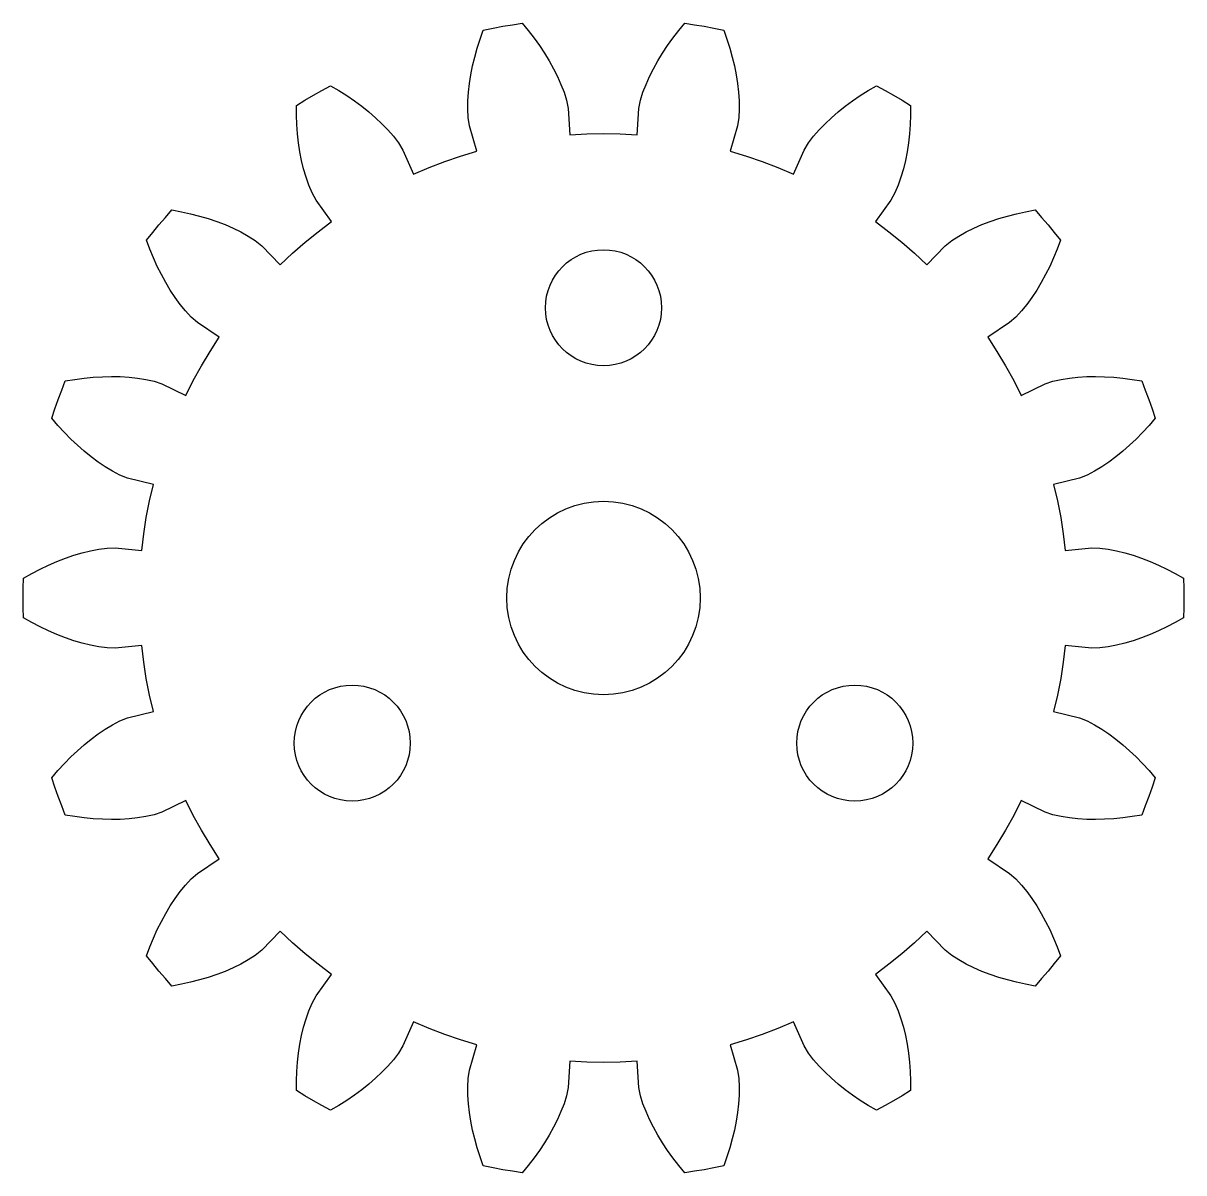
# Model space of a CAD drawing. Extents: x -15 to 15, y -14.9 to 14.9.
import ezdxf

# ---------------------------------------------------------------- set-up
doc = ezdxf.new("R2010")
doc.units = 0
doc.layers.get('0').update_dxf_attribs({"linetype": 'CONTINUOUS'})

msp = doc.modelspace()

# ---------------------------------------------------------------- linework, layer by layer
at = {"color": 7}
msp.add_lwpolyline([(12.619707, 1.293876), (12.831572, 1.289671), (13.045553, 1.263594), (13.260747, 1.222587), (13.47676, 1.168965), (13.693309, 1.104082), (13.910112, 1.028728), (14.127028, 0.943497), (14.343775, 0.848812), (14.560183, 0.74501), (14.776083, 0.632404), (14.991277, 0.511161), (14.997825, 0.255609), (14.999998, 0), (14.997825, -0.255609), (14.991277, -0.511161), (14.776083, -0.632403), (14.560183, -0.74501), (14.343775, -0.848811), (14.127028, -0.943497), (13.910112, -1.028728), (13.693309, -1.104081), (13.47676, -1.168964), (13.260747, -1.222587), (13.045553, -1.263593), (12.831572, -1.289671), (12.619707, -1.293876), (11.937407, -1.223913), (11.885337, -1.654923), (11.817688, -2.083788), (11.734574, -2.509887), (11.636107, -2.93274), (12.301163, -3.100352), (12.498832, -3.17675), (12.690997, -3.274455), (12.879154, -3.38661), (13.063812, -3.510844), (13.245112, -3.645888), (13.423081, -3.790865), (13.597749, -3.945128), (13.769057, -4.108252), (13.936923, -4.279787), (14.101289, -4.459478), (14.262015, -4.646986), (14.180763, -4.889359), (14.095391, -5.130292), (14.005927, -5.369757), (13.91237, -5.607643), (13.668699, -5.647972), (13.427286, -5.679976), (13.188442, -5.703485), (12.952363, -5.718302), (12.719388, -5.724229), (12.489885, -5.72087), (12.264192, -5.707803), (12.042873, -5.684294), (11.826635, -5.649242), (11.616633, -5.600559), (11.416114, -5.532035), (10.798894, -5.232936), (10.602552, -5.620145), (10.392297, -5.999988), (10.168466, -6.371985), (9.931315, -6.735657), (10.49892, -7.120608), (10.658545, -7.260025), (10.805696, -7.417562), (10.944182, -7.58729), (11.07519, -7.767207), (11.199368, -7.956098), (11.317026, -8.153202), (11.428391, -8.357926), (11.533575, -8.569762), (11.632663, -8.7884), (11.725656, -9.013444), (11.812552, -9.24464), (11.653294, -9.444595), (11.490677, -9.641812), (11.324703, -9.836235), (11.155426, -10.027779), (10.912658, -9.982341), (10.674858, -9.929848), (10.442363, -9.870214), (10.215456, -9.803412), (9.994533, -9.729301), (9.779987, -9.647654), (9.572385, -9.558189), (9.372459, -9.460399), (9.181253, -9.353493), (9.000574, -9.235948), (8.835559, -9.102937), (8.35787, -8.610797), (8.040934, -8.907498), (7.713443, -9.192542), (7.375877, -9.465536), (7.028659, -9.72614), (7.430375, -10.282033), (7.53268, -10.467622), (7.617093, -10.665968), (7.689144, -10.872865), (7.750725, -11.086733), (7.802795, -11.306697), (7.845947, -11.532164), (7.880604, -11.762627), (7.906991, -11.997662), (7.925308, -12.236986), (7.935722, -12.48029), (7.938318, -12.727263), (7.720273, -12.860697), (7.499999, -12.990378), (7.277551, -13.116306), (7.052987, -13.238423), (6.840389, -13.112665), (6.634903, -12.982025), (6.436811, -12.846473), (6.246424, -12.706096), (6.064165, -12.560893), (5.890485, -12.410779), (5.726006, -12.255697), (5.571603, -12.095423), (5.428459, -11.92959), (5.298891, -11.757321), (5.189333, -11.575909), (4.908775, -10.950081), (4.509459, -11.120459), (4.104245, -11.276302), (3.693668, -11.417385), (3.278237, -11.543538), (3.465604, -12.203289), (3.498285, -12.412698), (3.509743, -12.627949), (3.506695, -12.846981), (3.491427, -13.069034), (3.465124, -13.293541), (3.428548, -13.520166), (3.382292, -13.748568), (3.326694, -13.978467), (3.262065, -14.209635), (3.188631, -14.441791), (3.106589, -14.674765), (2.85606, -14.725593), (2.604713, -14.772104), (2.352604, -14.814352), (2.099818, -14.852283), (1.943043, -14.661416), (1.794651, -14.468376), (1.654866, -14.273248), (1.523971, -14.076228), (1.40239, -13.877431), (1.290517, -13.676997), (1.189002, -13.47501), (1.098691, -13.271585), (1.020939, -13.066776), (0.958088, -12.860584), (0.917165, -12.652643), (0.867579, -11.968593), (0.434086, -11.992158), (0, -12.000004), (-0.434086, -11.992158), (-0.86758, -11.968593), (-0.917166, -12.652643), (-0.958088, -12.860584), (-1.020939, -13.066776), (-1.098691, -13.271585), (-1.189003, -13.47501), (-1.290518, -13.676997), (-1.402391, -13.877431), (-1.523972, -14.076228), (-1.654867, -14.273248), (-1.794651, -14.468376), (-1.943044, -14.661416), (-2.099818, -14.852283), (-2.352605, -14.814352), (-2.604714, -14.772104), (-2.856061, -14.725593), (-3.10659, -14.674765), (-3.188632, -14.441791), (-3.262066, -14.209635), (-3.326695, -13.978467), (-3.382293, -13.748568), (-3.428549, -13.520166), (-3.465125, -13.293541), (-3.491428, -13.069034), (-3.506696, -12.846981), (-3.509744, -12.627949), (-3.498286, -12.412698), (-3.465605, -12.203289), (-3.278237, -11.543538), (-3.693668, -11.417385), (-4.104245, -11.276302), (-4.50946, -11.120459), (-4.908776, -10.950081), (-5.189333, -11.575909), (-5.298892, -11.757321), (-5.42846, -11.92959), (-5.571603, -12.095423), (-5.726007, -12.255697), (-5.890486, -12.410779), (-6.064166, -12.560893), (-6.246425, -12.706096), (-6.436812, -12.846473), (-6.634904, -12.982025), (-6.84039, -13.112665), (-7.052988, -13.238423), (-7.277552, -13.116306), (-7.499999, -12.990378), (-7.720274, -12.860697), (-7.938319, -12.727263), (-7.935722, -12.48029), (-7.925308, -12.236986), (-7.906992, -11.997662), (-7.880604, -11.762627), (-7.845947, -11.532164), (-7.802796, -11.306697), (-7.750726, -11.086733), (-7.689145, -10.872865), (-7.617093, -10.665968), (-7.532681, -10.467622), (-7.430375, -10.282033), (-7.02866, -9.72614), (-7.375878, -9.465536), (-7.713444, -9.192542), (-8.040935, -8.907498), (-8.35787, -8.610797), (-8.83556, -9.102937), (-9.000575, -9.235948), (-9.181254, -9.353493), (-9.372459, -9.460399), (-9.572385, -9.558189), (-9.779988, -9.647654), (-9.994533, -9.729301), (-10.215457, -9.803412), (-10.442364, -9.870214), (-10.674858, -9.929848), (-10.912659, -9.982341), (-11.155426, -10.027779), (-11.324703, -9.836235), (-11.490678, -9.641812), (-11.653295, -9.444595), (-11.812553, -9.24464), (-11.725656, -9.013444), (-11.632664, -8.7884), (-11.533576, -8.569762), (-11.428392, -8.357926), (-11.317027, -8.153202), (-11.199368, -7.956098), (-11.075191, -7.767207), (-10.944183, -7.58729), (-10.805697, -7.417562), (-10.658546, -7.260025), (-10.498921, -7.120608), (-9.931316, -6.735657), (-10.168467, -6.371985), (-10.392297, -5.999988), (-10.602553, -5.620145), (-10.798895, -5.232936), (-11.416115, -5.532035), (-11.616634, -5.600559), (-11.826635, -5.649242), (-12.042874, -5.684294), (-12.264193, -5.707803), (-12.489886, -5.72087), (-12.719389, -5.724229), (-12.952363, -5.718302), (-13.188442, -5.703485), (-13.427287, -5.679976), (-13.6687, -5.647972), (-13.912371, -5.607643), (-14.005927, -5.369757), (-14.095392, -5.130292), (-14.180764, -4.889359), (-14.262016, -4.646986), (-14.10129, -4.459478), (-13.936924, -4.279787), (-13.769058, -4.108252), (-13.597749, -3.945128), (-13.423082, -3.790865), (-13.245113, -3.645888), (-13.063813, -3.510844), (-12.879155, -3.38661), (-12.690997, -3.274455), (-12.498832, -3.17675), (-12.301164, -3.100352), (-11.636107, -2.93274), (-11.734575, -2.509887), (-11.817689, -2.083788), (-11.885338, -1.654923), (-11.937408, -1.223913), (-12.619708, -1.293876), (-12.831572, -1.289671), (-13.045553, -1.263593), (-13.260748, -1.222587), (-13.476761, -1.168964), (-13.69331, -1.104081), (-13.910113, -1.028728), (-14.127029, -0.943497), (-14.343775, -0.848811), (-14.560183, -0.74501), (-14.776083, -0.632403), (-14.991278, -0.511161), (-14.997825, -0.255609), (-14.999999, 0), (-14.997825, 0.255609), (-14.991278, 0.511161), (-14.776083, 0.632404), (-14.560183, 0.74501), (-14.343775, 0.848812), (-14.127029, 0.943497), (-13.910113, 1.028728), (-13.69331, 1.104082), (-13.476761, 1.168965), (-13.260748, 1.222587), (-13.045553, 1.263594), (-12.831572, 1.289671), (-12.619708, 1.293876), (-11.937408, 1.223913), (-11.885338, 1.654923), (-11.817689, 2.083788), (-11.734575, 2.509887), (-11.636107, 2.932741), (-12.301164, 3.100352), (-12.498832, 3.17675), (-12.690997, 3.274455), (-12.879155, 3.38661), (-13.063813, 3.510845), (-13.245113, 3.645888), (-13.423082, 3.790865), (-13.597749, 3.945128), (-13.769058, 4.108253), (-13.936924, 4.279787), (-14.10129, 4.459478), (-14.262016, 4.646987), (-14.180764, 4.889359), (-14.095392, 5.130292), (-14.005927, 5.369758), (-13.912371, 5.607643), (-13.6687, 5.647972), (-13.427287, 5.679976), (-13.188442, 5.703485), (-12.952363, 5.718302), (-12.719389, 5.724229), (-12.489886, 5.72087), (-12.264193, 5.707803), (-12.042874, 5.684294), (-11.826635, 5.649242), (-11.616634, 5.600559), (-11.416115, 5.532035), (-10.798895, 5.232936), (-10.602553, 5.620145), (-10.392297, 5.999988), (-10.168467, 6.371985), (-9.931316, 6.735657), (-10.498921, 7.120608), (-10.658546, 7.260026), (-10.805697, 7.417562), (-10.944183, 7.587291), (-11.075191, 7.767207), (-11.199368, 7.956099), (-11.317027, 8.153203), (-11.428392, 8.357927), (-11.533576, 8.569763), (-11.632664, 8.7884), (-11.725656, 9.013444), (-11.812553, 9.244641), (-11.653295, 9.444595), (-11.490678, 9.641812), (-11.324703, 9.836235), (-11.155426, 10.027779), (-10.912659, 9.982341), (-10.674858, 9.929848), (-10.442364, 9.870214), (-10.215457, 9.803412), (-9.994533, 9.729301), (-9.779988, 9.647654), (-9.572385, 9.558189), (-9.372459, 9.460399), (-9.181254, 9.353494), (-9.000575, 9.235948), (-8.83556, 9.102937), (-8.35787, 8.610798), (-8.040935, 8.907498), (-7.713444, 9.192542), (-7.375878, 9.465536), (-7.02866, 9.72614), (-7.430375, 10.282033), (-7.532681, 10.467622), (-7.617093, 10.665968), (-7.689145, 10.872865), (-7.750726, 11.086733), (-7.802796, 11.306697), (-7.845947, 11.532165), (-7.880604, 11.762627), (-7.906992, 11.997662), (-7.925308, 12.236986), (-7.935722, 12.48029), (-7.938319, 12.727263), (-7.720274, 12.860697), (-7.499999, 12.990379), (-7.277552, 13.116306), (-7.052988, 13.238424), (-6.84039, 13.112665), (-6.634904, 12.982025), (-6.436812, 12.846473), (-6.246425, 12.706096), (-6.064166, 12.560893), (-5.890486, 12.410779), (-5.726007, 12.255698), (-5.571603, 12.095424), (-5.42846, 11.92959), (-5.298892, 11.757321), (-5.189333, 11.575909), (-4.908776, 10.950081), (-4.50946, 11.120459), (-4.104245, 11.276302), (-3.693668, 11.417385), (-3.278237, 11.543538), (-3.465605, 12.203289), (-3.498286, 12.412698), (-3.509744, 12.627949), (-3.506696, 12.846981), (-3.491428, 13.069034), (-3.465125, 13.293542), (-3.428549, 13.520166), (-3.382293, 13.748569), (-3.326695, 13.978467), (-3.262066, 14.209635), (-3.188632, 14.441791), (-3.10659, 14.674765), (-2.856061, 14.725594), (-2.604714, 14.772104), (-2.352605, 14.814353), (-2.099818, 14.852283), (-1.943044, 14.661416), (-1.794651, 14.468376), (-1.654867, 14.273248), (-1.523972, 14.076229), (-1.402391, 13.877431), (-1.290518, 13.676997), (-1.189003, 13.475011), (-1.098691, 13.271585), (-1.020939, 13.066776), (-0.958088, 12.860585), (-0.917166, 12.652643), (-0.86758, 11.968593), (-0.434086, 11.992159), (0, 12.000004), (0.434086, 11.992159), (0.867579, 11.968593), (0.917165, 12.652643), (0.958088, 12.860585), (1.020939, 13.066776), (1.098691, 13.271585), (1.189002, 13.475011), (1.290517, 13.676997), (1.40239, 13.877431), (1.523971, 14.076229), (1.654866, 14.273248), (1.794651, 14.468376), (1.943043, 14.661416), (2.099818, 14.852283), (2.352604, 14.814353), (2.604713, 14.772104), (2.85606, 14.725594), (3.106589, 14.674765), (3.188631, 14.441791), (3.262065, 14.209635), (3.326694, 13.978467), (3.382292, 13.748569), (3.428548, 13.520166), (3.465124, 13.293542), (3.491427, 13.069034), (3.506695, 12.846981), (3.509743, 12.627949), (3.498285, 12.412698), (3.465604, 12.203289), (3.278237, 11.543538), (3.693668, 11.417385), (4.104245, 11.276302), (4.509459, 11.120459), (4.908775, 10.950081), (5.189333, 11.575909), (5.298891, 11.757321), (5.428459, 11.92959), (5.571603, 12.095424), (5.726006, 12.255698), (5.890485, 12.410779), (6.064165, 12.560893), (6.246424, 12.706096), (6.436811, 12.846473), (6.634903, 12.982025), (6.840389, 13.112665), (7.052987, 13.238424), (7.277551, 13.116306), (7.499999, 12.990379), (7.720273, 12.860697), (7.938318, 12.727263), (7.935722, 12.48029), (7.925308, 12.236986), (7.906991, 11.997662), (7.880604, 11.762627), (7.845947, 11.532165), (7.802795, 11.306697), (7.750725, 11.086733), (7.689144, 10.872865), (7.617093, 10.665968), (7.53268, 10.467622), (7.430375, 10.282033), (7.028659, 9.72614), (7.375877, 9.465536), (7.713443, 9.192542), (8.040934, 8.907498), (8.35787, 8.610798), (8.835559, 9.102937), (9.000574, 9.235948), (9.181253, 9.353494), (9.372459, 9.460399), (9.572385, 9.558189), (9.779987, 9.647654), (9.994533, 9.729301), (10.215456, 9.803412), (10.442363, 9.870214), (10.674858, 9.929848), (10.912658, 9.982341), (11.155426, 10.027779), (11.324703, 9.836235), (11.490677, 9.641812), (11.653294, 9.444595), (11.812552, 9.244641), (11.725656, 9.013444), (11.632663, 8.7884), (11.533575, 8.569763), (11.428391, 8.357927), (11.317026, 8.153203), (11.199368, 7.956099), (11.07519, 7.767207), (10.944182, 7.587291), (10.805696, 7.417562), (10.658545, 7.260026), (10.49892, 7.120608), (9.931315, 6.735657), (10.168466, 6.371985), (10.392297, 5.999988), (10.602552, 5.620145), (10.798894, 5.232936), (11.416114, 5.532035), (11.616633, 5.600559), (11.826635, 5.649242), (12.042873, 5.684294), (12.264192, 5.707803), (12.489885, 5.72087), (12.719388, 5.724229), (12.952363, 5.718302), (13.188442, 5.703485), (13.427286, 5.679976), (13.668699, 5.647972), (13.91237, 5.607643), (14.005927, 5.369758), (14.095391, 5.130292), (14.180763, 4.889359), (14.262015, 4.646987), (14.101289, 4.459478), (13.936923, 4.279787), (13.769057, 4.108253), (13.597749, 3.945128), (13.423081, 3.790865), (13.245112, 3.645888), (13.063812, 3.510845), (12.879154, 3.38661), (12.690997, 3.274455), (12.498832, 3.17675), (12.301163, 3.100352), (11.636107, 2.932741), (11.734574, 2.509887), (11.817688, 2.083788), (11.885337, 1.654923), (11.937407, 1.223913), (12.619707, 1.293876)], dxfattribs=at)
at = {"linetype": 'Continuous'}
for centre, radius in [((0, 7.5), 1.5), ((0, 0), 2.5), ((-6.495191, -3.75), 1.5), ((6.495191, -3.75), 1.5)]:
    msp.add_circle(centre, radius, dxfattribs=at)

doc.saveas('drawing.dxf')
